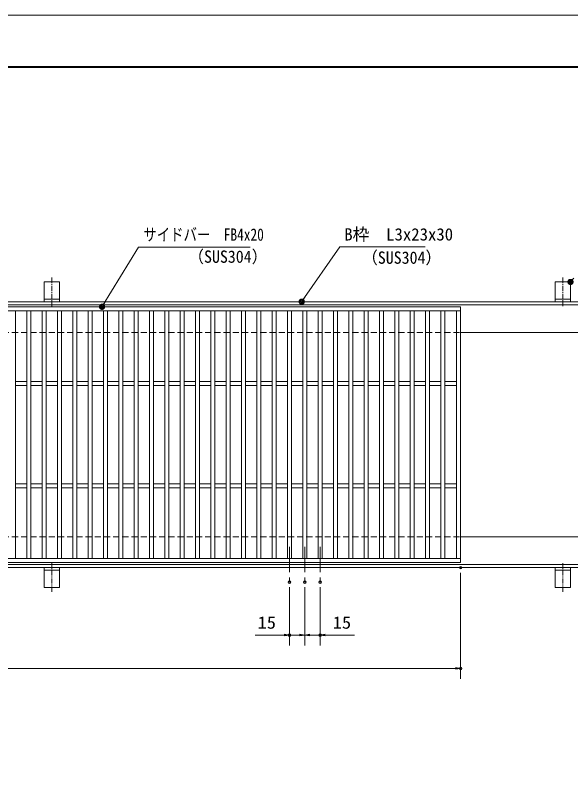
# Model space of a CAD drawing. Units: millimetres, scale not verified. Extents: x -1050 to 1050, y -742 to 742.
# Drawn here: x -231 to 312, y 0 to 742 of the extents above; entities that cross this region are included whole.
import ezdxf
from ezdxf.enums import TextEntityAlignment as Align

# ---------------------------------------------------------------- set-up
doc = ezdxf.new("R2010")
doc.units = ezdxf.units.MM
doc.header["$LTSCALE"] = 5
doc.header["$PDMODE"] = 32
doc.header["$PDSIZE"] = 2.5
doc.linetypes.add('CHAIN1', pattern=[8, 5, -1, 1, -1])
doc.linetypes.add('DASHED1', pattern=[1.8, 1.2, -0.6])
for name, color, linetype, lineweight in [('0-0_7-図\u3000枠', 4, 'Continuous', 9), ('0-1_寸法注釈', 2, 'Continuous', 9), ('0-2_0', 2, 'Continuous', 9), ('0-3_DEFPOINTS', 134, 'Continuous', 9), ('0-4_アンカー', 7, 'Continuous', 9), ('0-5_枠', 7, 'Continuous', 9), ('0-6_蓋', 5, 'Continuous', 9), ('0-8_中心線', 6, 'CHAIN1', 9), ('0-A_溝開口', 4, 'DASHED1', 9)]:
    doc.layers.add(name, color=color, linetype=linetype, lineweight=lineweight)
doc.styles.add('ＭＳ ゴシック', font='')
doc.styles.get('ＭＳ ゴシック').set_extended_font_data('MS Gothic')

# ---------------------------------------------------------------- blocks, each defined once
blk = doc.blocks.new('A$C5D7C781A')
at = {"layer": '0-4_アンカー'}
for p, q in [((0, 118.78), (0, 22.26)), ((0, 118.78), (75, 118.78)), ((75, 118.78), (75, 22.26)), ((75, 33.76), (0, 33.76)), ((0, 22.26), (75, 22.26))]:
    blk.add_line(p, q, dxfattribs=at)
at = {"layer": '0-4_アンカー', "color": 6, "linetype": 'CHAIN1'}
blk.add_line((37.5, 140.11), (37.5, 0), dxfattribs=at)
blk = doc.blocks.new('_OPEN')
at = {"layer": '0-2_0'}
blk.add_line((0, 0), (-5, 0), dxfattribs=at)
blk.add_lwpolyline([(-5, 0.833), (0, 0), (-5, -0.833)], dxfattribs=at)
blk = doc.blocks.new('_Dot')
at = {"layer": '0-2_0'}
for p, q in [((-2.5, 0), (-5, 0)), ((2.445, 0.5), (-2.445, 0.5)), ((1.997, 1.5), (-1.997, 1.5)), ((2.289, -0.995), (-2.289, -0.995)), ((1.499, -1.995), (-1.499, -1.995))]:
    blk.add_line(p, q, dxfattribs=at)
for points in [[(2.5, 0), (2.48, 0.313), (2.421, 0.622), (2.324, 0.92), (2.191, 1.204), (2.023, 1.469), (1.822, 1.711), (1.594, 1.926), (1.34, 2.111), (1.064, 2.262), (0.773, 2.378), (0.468, 2.456), (0.157, 2.495), (-0.157, 2.495), (-0.468, 2.456), (-0.773, 2.378), (-1.064, 2.262), (-1.34, 2.111), (-1.594, 1.926), (-1.822, 1.711), (-2.023, 1.469), (-2.191, 1.204), (-2.324, 0.92), (-2.421, 0.622), (-2.48, 0.313), (-2.5, 0), (0, 0)], [(-2.5, 0), (-2.48, -0.313), (-2.421, -0.622), (-2.324, -0.92), (-2.191, -1.204), (-2.023, -1.469), (-1.822, -1.711), (-1.594, -1.926), (-1.34, -2.111), (-1.064, -2.262), (-0.773, -2.378), (-0.468, -2.456), (-0.157, -2.495), (0.157, -2.495), (0.468, -2.456), (0.773, -2.378), (1.064, -2.262), (1.34, -2.111), (1.594, -1.926), (1.822, -1.711), (2.023, -1.469), (2.191, -1.204), (2.324, -0.92), (2.421, -0.622), (2.48, -0.313), (2.5, 0), (0, 0)]]:
    blk.add_lwpolyline(points, close=True, dxfattribs=at)

msp = doc.modelspace()

# ---------------------------------------------------------------- linework, layer by layer
at = {"layer": '0-0_7-図\u3000枠'}
msp.add_line((-973.75, 691.25), (998.75, 691.25), dxfattribs=at)
msp.add_lwpolyline([(-975, 692.5), (1000, 692.5), (1000, -692.5)], dxfattribs=at)
at = {"layer": '0-1_寸法注釈'}
for p, q in [((204.55, 197.475), (204.55, 93.953)), ((37.05, 183.328), (37.05, 126.522)), ((52.05, 183.328), (52.05, 126.522)), ((52.05, 183.328), (52.05, 126.522)), ((67.05, 183.328), (67.05, 126.522)), ((32.05, 136.522), (3.513, 136.522)), ((52.05, 136.522), (37.05, 136.522)), ((47.05, 136.522), (42.05, 136.522)), ((52.05, 136.522), (67.05, 136.522)), ((57.05, 136.522), (62.05, 136.522)), ((72.05, 136.522), (100.587, 136.522)), ((-785.45, 103.953), (199.55, 103.953))]:
    msp.add_line(p, q, dxfattribs=at)
for points in [[(-1.475, 515.749), (-110.699, 515.749), (-145.749, 458.322)], [(169.797, 515.968), (86.447, 515.968), (49.664, 463.288)]]:
    msp.add_lwpolyline(points, dxfattribs=at)
at = {"layer": '0-3_DEFPOINTS'}
msp.add_lwpolyline([(-1050, -742.5), (-1050, 742.5), (1050, 742.5), (1050, -742.5)], close=True, dxfattribs=at)
for p in [(204.55, 202.475), (37.05, 188.328), (52.05, 188.328), (67.05, 188.328), (37.05, 136.522), (67.05, 136.522), (204.55, 103.953)]:
    msp.add_point(p, dxfattribs=at)
at = {"layer": '0-5_枠'}
for p, q in [((-795.45, 462.475), (409.55, 462.475)), ((-792.45, 459.475), (407.714, 459.475)), ((204.55, 432.475), (409.55, 432.475)), ((204.55, 232.475), (409.55, 232.475)), ((-795.45, 202.475), (409.55, 202.475)), ((-792.45, 205.475), (411.386, 205.475))]:
    msp.add_line(p, q, dxfattribs=at)
at = {"layer": '0-6_蓋'}
for p, q in [((204.55, 457.475), (-790.45, 457.475)), ((204.55, 453.475), (-790.45, 453.475)), ((-230.95, 453.475), (-230.95, 211.475)), ((-219.95, 453.475), (-219.95, 211.475)), ((-215.95, 453.475), (-215.95, 211.475)), ((-204.95, 453.475), (-204.95, 211.475)), ((-200.95, 453.475), (-200.95, 211.475)), ((-189.95, 453.475), (-189.95, 211.475)), ((-185.95, 453.475), (-185.95, 211.475)), ((-174.95, 453.475), (-174.95, 211.475)), ((-170.95, 453.475), (-170.95, 211.475)), ((-159.95, 453.475), (-159.95, 211.475)), ((-155.95, 453.475), (-155.95, 211.475)), ((-144.95, 453.475), (-144.95, 211.475)), ((-140.95, 453.475), (-140.95, 211.475)), ((-129.95, 453.475), (-129.95, 211.475)), ((-125.95, 453.475), (-125.95, 211.475)), ((-114.95, 453.475), (-114.95, 211.475)), ((-110.95, 453.475), (-110.95, 211.475)), ((-99.95, 453.475), (-99.95, 211.475)), ((-95.95, 453.475), (-95.95, 211.475)), ((-84.95, 453.475), (-84.95, 211.475)), ((-80.95, 453.475), (-80.95, 211.475)), ((-69.95, 453.475), (-69.95, 211.475)), ((-65.95, 453.475), (-65.95, 211.475)), ((-54.95, 453.475), (-54.95, 211.475)), ((-50.95, 453.475), (-50.95, 211.475)), ((-39.95, 453.475), (-39.95, 211.475)), ((-35.95, 453.475), (-35.95, 211.475)), ((-24.95, 453.475), (-24.95, 211.475)), ((-20.95, 453.475), (-20.95, 211.475)), ((-9.95, 453.475), (-9.95, 211.475)), ((-5.95, 453.475), (-5.95, 211.475)), ((5.05, 453.475), (5.05, 211.475)), ((9.05, 453.475), (9.05, 211.475)), ((20.05, 453.475), (20.05, 211.475)), ((24.05, 453.475), (24.05, 211.475)), ((35.05, 453.475), (35.05, 211.475)), ((39.05, 453.475), (39.05, 211.475)), ((50.05, 453.475), (50.05, 211.475)), ((54.05, 453.475), (54.05, 211.475)), ((65.05, 453.475), (65.05, 211.475)), ((69.05, 453.475), (69.05, 211.475)), ((80.05, 453.475), (80.05, 211.475)), ((84.05, 453.475), (84.05, 211.475)), ((95.05, 453.475), (95.05, 211.475)), ((99.05, 453.475), (99.05, 211.475)), ((110.05, 453.475), (110.05, 211.475)), ((114.05, 453.475), (114.05, 211.475)), ((125.05, 453.475), (125.05, 211.475)), ((129.05, 453.475), (129.05, 211.475)), ((140.05, 453.475), (140.05, 211.475)), ((144.05, 453.475), (144.05, 211.475)), ((155.05, 453.475), (155.05, 211.475)), ((159.05, 453.475), (159.05, 211.475)), ((170.05, 453.475), (170.05, 211.475)), ((174.05, 453.475), (174.05, 211.475)), ((185.05, 453.475), (185.05, 211.475)), ((189.05, 453.475), (189.05, 211.475)), ((200.55, 211.475), (200.55, 453.475)), ((204.55, 207.475), (204.55, 457.475)), ((-230.95, 384.475), (-219.95, 384.475)), ((-230.95, 380.475), (-219.95, 380.475)), ((-215.95, 384.475), (-204.95, 384.475)), ((-215.95, 380.475), (-204.95, 380.475)), ((-200.95, 384.475), (-189.95, 384.475)), ((-200.95, 380.475), (-189.95, 380.475)), ((-185.95, 384.475), (-174.95, 384.475)), ((-185.95, 380.475), (-174.95, 380.475)), ((-170.95, 384.475), (-159.95, 384.475)), ((-170.95, 380.475), (-159.95, 380.475)), ((-155.95, 384.475), (-144.95, 384.475)), ((-155.95, 380.475), (-144.95, 380.475)), ((-140.95, 384.475), (-129.95, 384.475)), ((-140.95, 380.475), (-129.95, 380.475)), ((-125.95, 384.475), (-114.95, 384.475)), ((-125.95, 380.475), (-114.95, 380.475)), ((-110.95, 384.475), (-99.95, 384.475)), ((-110.95, 380.475), (-99.95, 380.475)), ((-95.95, 384.475), (-84.95, 384.475)), ((-95.95, 380.475), (-84.95, 380.475)), ((-80.95, 384.475), (-69.95, 384.475)), ((-80.95, 380.475), (-69.95, 380.475)), ((-65.95, 384.475), (-54.95, 384.475)), ((-65.95, 380.475), (-54.95, 380.475)), ((-50.95, 384.475), (-39.95, 384.475)), ((-50.95, 380.475), (-39.95, 380.475)), ((-35.95, 384.475), (-24.95, 384.475)), ((-35.95, 380.475), (-24.95, 380.475)), ((-20.95, 384.475), (-9.95, 384.475)), ((-20.95, 380.475), (-9.95, 380.475)), ((-5.95, 384.475), (5.05, 384.475)), ((-5.95, 380.475), (5.05, 380.475)), ((9.05, 384.475), (20.05, 384.475)), ((9.05, 380.475), (20.05, 380.475)), ((24.05, 384.475), (35.05, 384.475)), ((24.05, 380.475), (35.05, 380.475)), ((39.05, 384.475), (50.05, 384.475)), ((39.05, 380.475), (50.05, 380.475)), ((54.05, 384.475), (65.05, 384.475)), ((54.05, 380.475), (65.05, 380.475)), ((69.05, 384.475), (80.05, 384.475)), ((69.05, 380.475), (80.05, 380.475)), ((84.05, 384.475), (95.05, 384.475)), ((84.05, 380.475), (95.05, 380.475)), ((99.05, 384.475), (110.05, 384.475)), ((99.05, 380.475), (110.05, 380.475)), ((114.05, 384.475), (125.05, 384.475)), ((114.05, 380.475), (125.05, 380.475)), ((129.05, 384.475), (140.05, 384.475)), ((129.05, 380.475), (140.05, 380.475)), ((144.05, 384.475), (155.05, 384.475)), ((144.05, 380.475), (155.05, 380.475)), ((159.05, 384.475), (170.05, 384.475)), ((159.05, 380.475), (170.05, 380.475)), ((174.05, 384.475), (185.05, 384.475)), ((174.05, 380.475), (185.05, 380.475)), ((189.05, 384.475), (200.55, 384.475)), ((189.05, 380.475), (200.55, 380.475)), ((-230.95, 284.475), (-219.95, 284.475)), ((-215.95, 284.475), (-204.95, 284.475)), ((-200.95, 284.475), (-189.95, 284.475)), ((-185.95, 284.475), (-174.95, 284.475)), ((-170.95, 284.475), (-159.95, 284.475)), ((-155.95, 284.475), (-144.95, 284.475)), ((-140.95, 284.475), (-129.95, 284.475)), ((-125.95, 284.475), (-114.95, 284.475)), ((-110.95, 284.475), (-99.95, 284.475)), ((-95.95, 284.475), (-84.95, 284.475)), ((-80.95, 284.475), (-69.95, 284.475)), ((-65.95, 284.475), (-54.95, 284.475)), ((-50.95, 284.475), (-39.95, 284.475)), ((-35.95, 284.475), (-24.95, 284.475)), ((-20.95, 284.475), (-9.95, 284.475)), ((-5.95, 284.475), (5.05, 284.475)), ((9.05, 284.475), (20.05, 284.475)), ((24.05, 284.475), (35.05, 284.475)), ((39.05, 284.475), (50.05, 284.475)), ((54.05, 284.475), (65.05, 284.475)), ((69.05, 284.475), (80.05, 284.475)), ((84.05, 284.475), (95.05, 284.475)), ((99.05, 284.475), (110.05, 284.475)), ((114.05, 284.475), (125.05, 284.475)), ((129.05, 284.475), (140.05, 284.475)), ((144.05, 284.475), (155.05, 284.475)), ((159.05, 284.475), (170.05, 284.475)), ((174.05, 284.475), (185.05, 284.475)), ((189.05, 284.475), (200.55, 284.475)), ((-230.95, 280.475), (-219.95, 280.475)), ((-215.95, 280.475), (-204.95, 280.475)), ((-200.95, 280.475), (-189.95, 280.475)), ((-185.95, 280.475), (-174.95, 280.475)), ((-170.95, 280.475), (-159.95, 280.475)), ((-155.95, 280.475), (-144.95, 280.475)), ((-140.95, 280.475), (-129.95, 280.475)), ((-125.95, 280.475), (-114.95, 280.475)), ((-110.95, 280.475), (-99.95, 280.475)), ((-95.95, 280.475), (-84.95, 280.475)), ((-80.95, 280.475), (-69.95, 280.475)), ((-65.95, 280.475), (-54.95, 280.475)), ((-50.95, 280.475), (-39.95, 280.475)), ((-35.95, 280.475), (-24.95, 280.475)), ((-20.95, 280.475), (-9.95, 280.475)), ((-5.95, 280.475), (5.05, 280.475)), ((9.05, 280.475), (20.05, 280.475)), ((24.05, 280.475), (35.05, 280.475)), ((39.05, 280.475), (50.05, 280.475)), ((54.05, 280.475), (65.05, 280.475)), ((69.05, 280.475), (80.05, 280.475)), ((84.05, 280.475), (95.05, 280.475)), ((99.05, 280.475), (110.05, 280.475)), ((114.05, 280.475), (125.05, 280.475)), ((129.05, 280.475), (140.05, 280.475)), ((144.05, 280.475), (155.05, 280.475)), ((159.05, 280.475), (170.05, 280.475)), ((174.05, 280.475), (185.05, 280.475)), ((189.05, 280.475), (200.55, 280.475)), ((-790.45, 211.475), (204.55, 211.475)), ((-790.45, 207.475), (204.55, 207.475))]:
    msp.add_line(p, q, dxfattribs=at)
at = {"layer": '0-8_中心線'}
for p, q in [((37.05, 222.969), (37.05, 188.328)), ((52.05, 222.969), (52.05, 188.328)), ((67.05, 222.969), (67.05, 188.328))]:
    msp.add_line(p, q, dxfattribs=at)
at = {"layer": '0-A_溝開口'}
for p, q in [((-765.45, 432.475), (204.55, 432.475)), ((-765.45, 232.475), (204.55, 232.475))]:
    msp.add_line(p, q, dxfattribs=at)

# ---------------------------------------------------------------- block references
at = {"layer": '0-1_寸法注釈'}
for name, p, rotation in [('_Dot', (312.05, 481.779), 229.33113), ('_Dot', (49.081, 462.475), 234.35189), ('_Dot', (-146.281, 457.475), 237.88131), ('_OPEN', (52.05, 136.522), 180), ('_OPEN', (67.05, 136.522), 180)]:
    msp.add_blockref(name, p, dxfattribs=dict(at, rotation=rotation))
for p in [(37.05, 136.522), (52.05, 136.522), (204.55, 103.953)]:
    msp.add_blockref('_OPEN', p, dxfattribs=at)
at = {"layer": '0-4_アンカー', "xscale": 0.2, "yscale": 0.2}
for p in [(-202.95, 458.023), (297.05, 458.023)]:
    msp.add_blockref('A$C5D7C781A', p, dxfattribs=at)
at = {"layer": '0-4_アンカー', "xscale": -0.2, "yscale": 0.2, "rotation": 180}
for p in [(-202.95, 206.927), (297.05, 206.927)]:
    msp.add_blockref('A$C5D7C781A', p, dxfattribs=at)

# ---------------------------------------------------------------- texts
at = {"layer": '0-1_寸法注釈', "color": 7, "style": 'ＭＳ ゴシック'}
for s, width, p in [('サイドバー\u3000FB4x20', 0.8, (-105.921, 518.436)), ('（SUS304）', 0.95, (-62.079, 496.881)), ('（SUS304）', 0.95, (107.958, 495.919)), ('15', 1.1, (5.893, 139.209)), ('15', 1.1, (79.43, 139.209))]:
    msp.add_text(s, height=12.02, dxfattribs=dict(at, width=width)).set_placement(p, align=Align.BOTTOM_LEFT)
msp.add_text('B枠\u3000L3x23x30', height=12.03, dxfattribs=at).set_placement((90.7, 518.655), align=Align.BOTTOM_LEFT)

doc.saveas('drawing.dxf')
